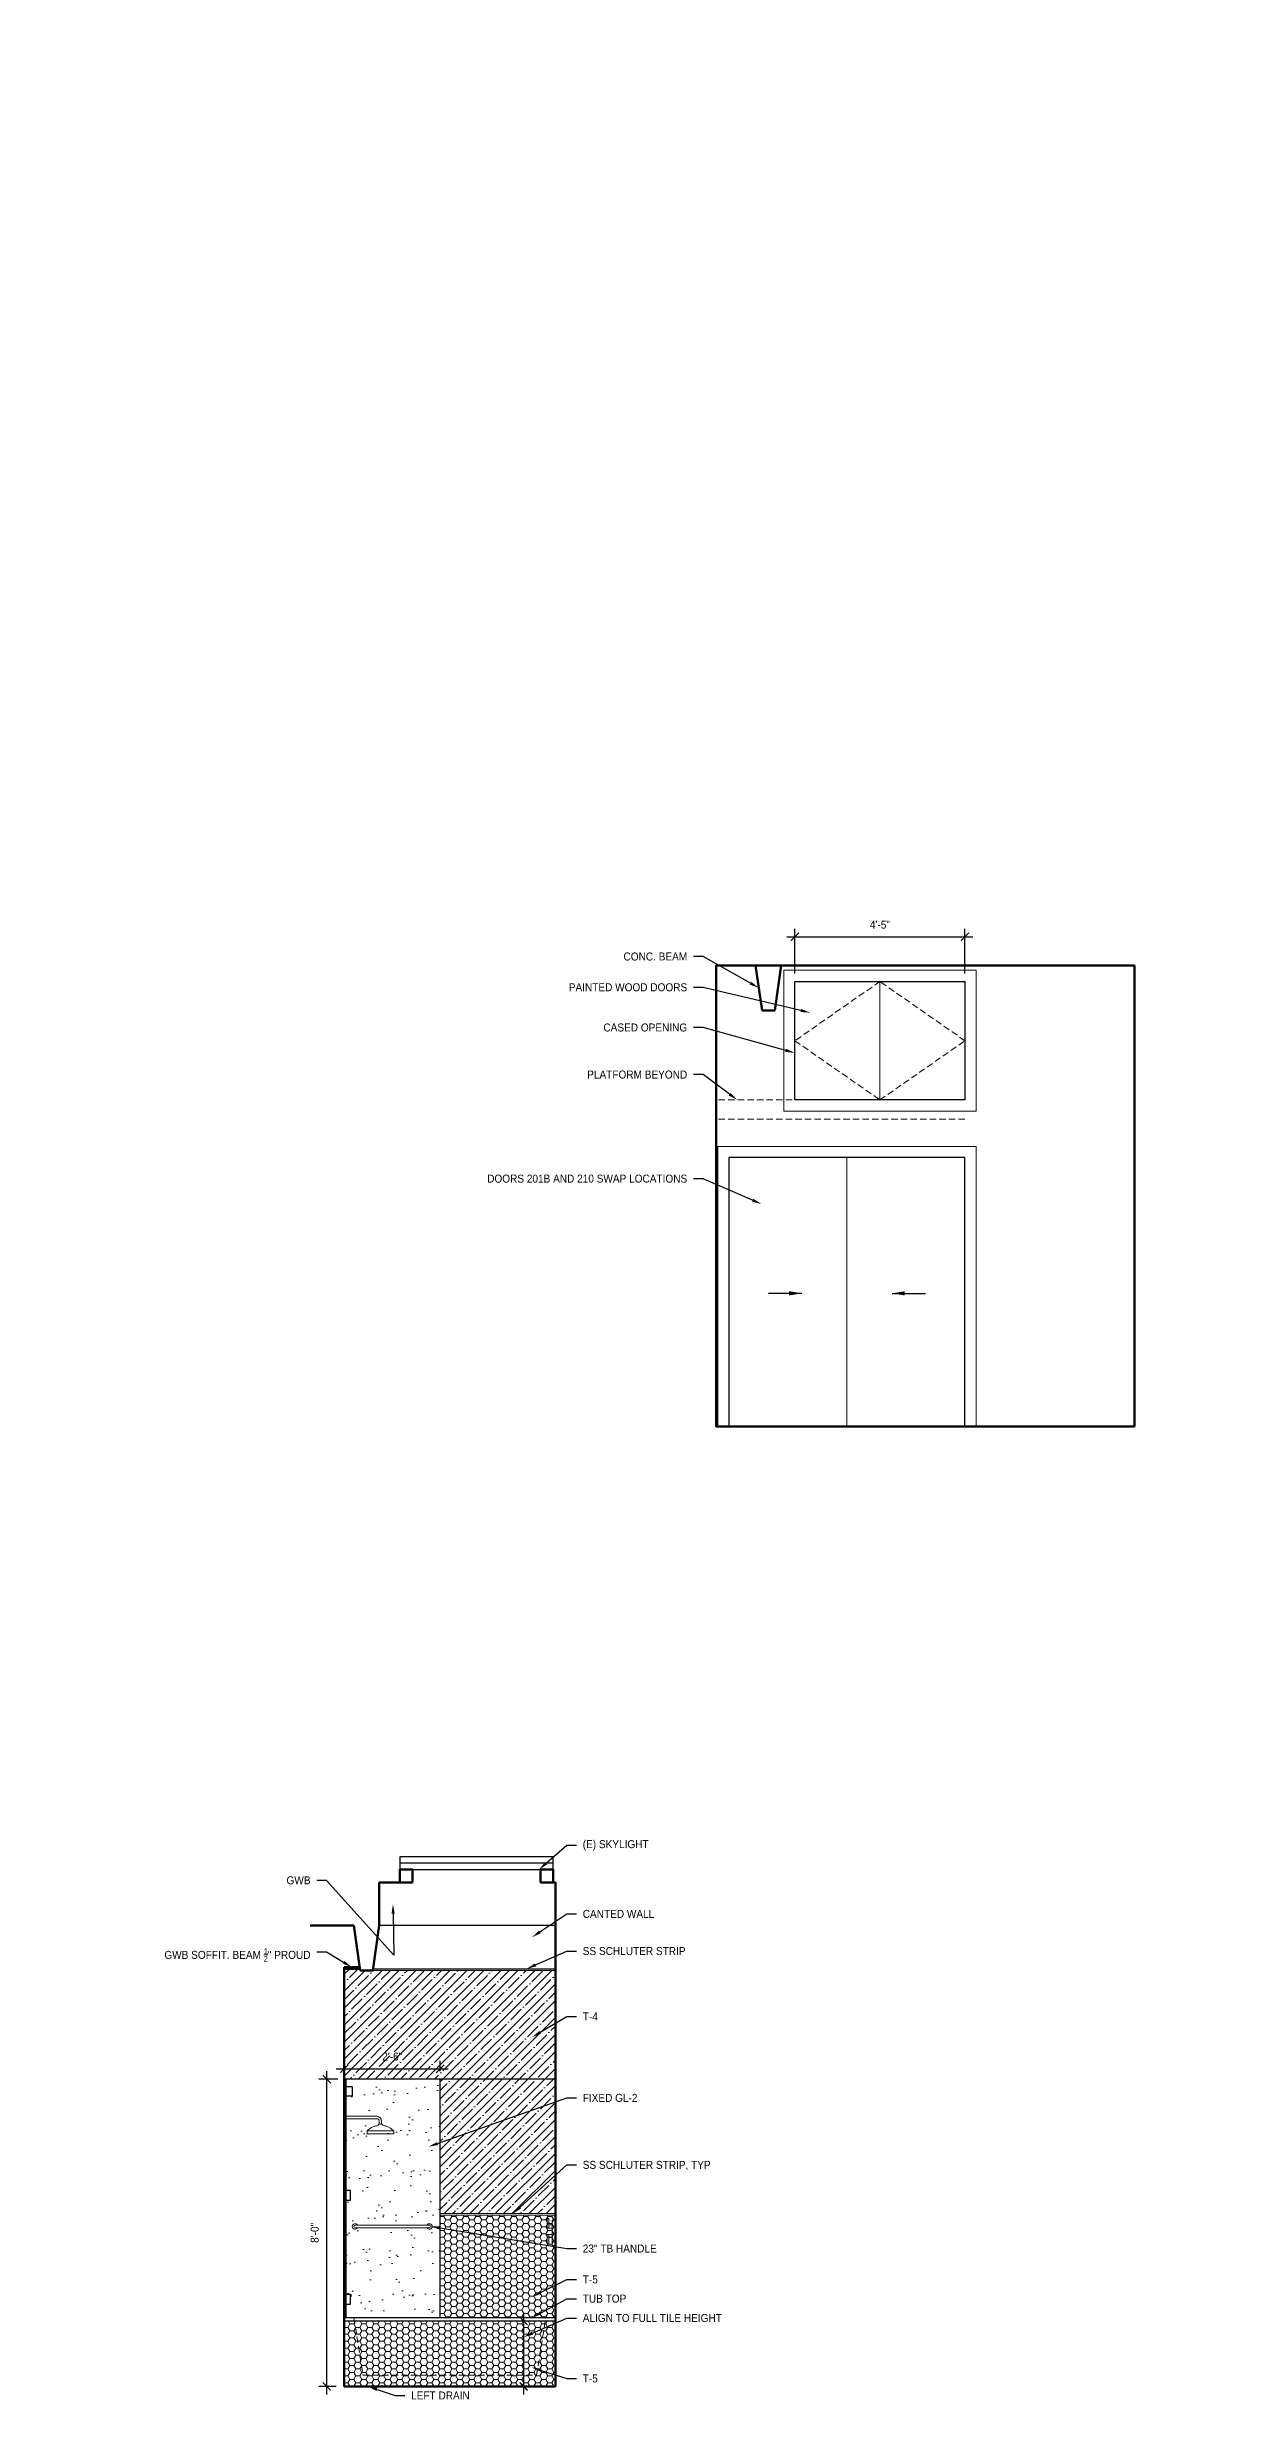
# Model space of a CAD drawing. Header units: inches. Extents: x -3027 to 6920, y -6604 to 320.
# Drawn here: x 1499 to 1870, y -4807 to -4069 of the extents above; entities that cross this region are included whole.
import ezdxf
from ezdxf import colors
from ezdxf.entities.mleader import LeaderData, LeaderLine
from ezdxf.math import Vec2, Vec3

# ---------------------------------------------------------------- set-up
doc = ezdxf.new("R2010")
doc.units = ezdxf.units.IN
doc.header["$LTSCALE"] = 4
doc.header["$MEASUREMENT"] = 0
doc.header["$PDMODE"] = 35
doc.header["$PDSIZE"] = -5
doc.linetypes.add('DASHED', pattern=[0.75, 0.5, -0.25])
doc.layers.get('0').update_dxf_attribs({"linetype": 'CONTINUOUS'})
doc.layers.get('Defpoints').update_dxf_attribs({"linetype": 'CONTINUOUS'})
for name, color, linetype, lineweight in [('A-ELEV-2', 5, 'CONTINUOUS', 25), ('A-ELEV-3', 8, 'CONTINUOUS', 15), ('A-ELEV-4', 9, 'CONTINUOUS', 9), ('A-ELEV-BYND', 9, 'DASHED', 9), ('A-ELEV-CUT', 3, 'CONTINUOUS', 50), ('A-ELEV-HTCH', 40, 'CONTINUOUS', 9), ('A-NOTE-DIM', 8, 'CONTINUOUS', 15), ('A-NOTE-REF', 8, 'CONTINUOUS', 15), ('A-RCP-HTCH', 9, 'CONTINUOUS', 9)]:
    doc.layers.add(name, color=color, linetype=linetype, lineweight=lineweight)
doc.layers.add('A-note-ref-1_4', color=8, linetype='CONTINUOUS')
doc.styles.add('1_4SM', font='swisse.ttf', dxfattribs={"width": 0.9, "height": 4})
doc.styles.add('ANNOT-SM', font='swisse.ttf', dxfattribs={"width": 0.9, "height": 0.078125})
doc.dimstyles.new('DIM-ANNOT', dxfattribs={"dimtxt": 0.078125, "dimasz": 0.078125, "dimexe": 0.078125, "dimexo": 0.078125, "dimgap": 0.078125, "dimtad": 1, "dimzin": 11, "dimdsep": 46, "dimlunit": 4, "dimtxsty": 'ANNOT-SM', "dimblk1": 'ARCHTICK', "dimblk2": 'ARCHTICK', "dimsah": 1, "dimcen": 0, "dimdle": 0.078125, "dimclrd": 8, "dimclre": 8, "dimclrt": 8, "dimadec": 0, "dimazin": 0, "dimtfac": 4, "dimtofl": 0, "dimtmove": 2, "dimatfit": 3, "dimfxl": 1, "dimfrac": 2, "dimtzin": 0, "dimarcsym": 0})
doc.dimstyles.new('DIM1_4$7', dxfattribs={"dimtxt": 4, "dimasz": 4, "dimexe": 2, "dimexo": 2, "dimgap": 2, "dimtad": 0, "dimdec": 4, "dimzin": 11, "dimdsep": 46, "dimlunit": 4, "dimtxsty": '1_4SM', "dimblk": 'ARCHTICK', "dimcen": 4, "dimdle": 2, "dimclrd": 8, "dimclre": 8, "dimclrt": 8, "dimadec": 0, "dimazin": 0, "dimtfac": 4, "dimtdec": 4, "dimtofl": 0, "dimtmove": 1, "dimatfit": 3, "dimfxl": 1, "dimfrac": 2, "dimtzin": 0, "dimarcsym": 0})

# ---------------------------------------------------------------- blocks, each defined once
blk = doc.blocks.new('_ARCHTICK')
at = {"color": 0, "linetype": 'ByBlock', "const_width": 0.15}
blk.add_lwpolyline([(-0.5, -0.5), (0.5, 0.5)], dxfattribs=at)
blk = doc.blocks.new('*D105')
at = {"layer": 'A-NOTE-DIM', "color": 8, "lineweight": -2, "transparency": 16777216}
for p, q in [((1586.56, -4802.5), (1586.56, -4701.5)), ((1590, -4704), (1584.06, -4704)), ((1589.5, -4800), (1584.06, -4800))]:
    blk.add_line(p, q, dxfattribs=at)
at = {"layer": 'Defpoints', "color": 0, "transparency": 16777216}
for p in [(1586.56, -4704), (1592.5, -4704), (1592, -4800)]:
    blk.add_point(p, dxfattribs=at)
at = {"layer": 'A-NOTE-DIM', "color": 8, "lineweight": -2, "transparency": 16777216, "xscale": 2.5, "yscale": 2.5, "zscale": 2.5}
for p, rotation in [((1586.56, -4704), 90), ((1586.56, -4800), 270)]:
    blk.add_blockref('_ARCHTICK', p, dxfattribs=dict(at, rotation=rotation))
at = {"layer": 'A-NOTE-DIM', "color": 8, "transparency": 16777216, "insert": (1582.77, -4752), "char_height": 2.5, "attachment_point": 5, "rotation": 90, "style": 'ANNOT-SM'}
blk.add_mtext('8\'-0" ', dxfattribs=at)
blk = doc.blocks.new('E10-TOWELBAR-24')
at = {"layer": 'A-ELEV-3'}
for p, q in [((0.37, 0.37), (23.63, 0.37)), ((0.37, -0.38), (23.63, -0.38))]:
    blk.add_line(p, q, dxfattribs=at)
for centre, radius, start, end in [((0.38, 0), 0.869, 25.55205, 334.44795), ((0.37, 0), 0.375, 90, 270), ((23.62, 0), 0.869, 205.55205, 154.44795), ((23.63, 0), 0.375, 270, 90)]:
    blk.add_arc(centre, radius, start, end, dxfattribs=at)
blk = doc.blocks.new('A$C5FF114DE')
at = {"layer": 'A-ELEV-3', "ltscale": 0.5}
for p, q in [((-10.19, 0.41), (-0.5, 0.41)), ((-11.69, -2.02), (-11.69, -1.09)), ((-10.94, -1.09), (-10.94, -2.02)), ((-0.5, -0.34), (-10.19, -0.34))]:
    blk.add_line(p, q, dxfattribs=at)
at = {"layer": 'A-ELEV-3'}
blk.add_line((0, 1), (0, -1), dxfattribs=at)
for points in [[(-0.5, 0.41), (-0.5, 1), (0, 1)], [(0, -1), (-0.5, -1), (-0.5, -0.34)]]:
    blk.add_lwpolyline(points, dxfattribs=at)
blk.add_lwpolyline([(-15.5, -5.02, -1), (-15.5, -4.9), (-15.5, -4.15), (-15.44, -4.15, -0.155116), (-12.43, -2.51, 0.321168), (-11.78, -2.09), (-11.72, -2.09), (-11.72, -2.02), (-10.91, -2.02), (-10.91, -2.09), (-10.84, -2.09, 0.321168), (-10.2, -2.51, -0.155116), (-7.19, -4.15), (-7.12, -4.15), (-7.12, -4.9, -1), (-7.12, -5.02)], format="xyb", close=True, dxfattribs=at)
at = {"layer": 'A-ELEV-3', "ltscale": 0.5}
for radius in [1.5, 0.75]:
    blk.add_arc((-10.19, -1.09), radius, 90, 180, dxfattribs=at)
at = {"layer": 'A-ELEV-3'}
blk.add_arc((-15.5, -4.96), 0.0625, 90, 270, dxfattribs=at)
at = {"layer": 'A-ELEV-4'}
for p, q in [((-0.5, 0.41), (-0.5, -0.34)), ((-7.12, -4.15), (-15.5, -4.15))]:
    blk.add_line(p, q, dxfattribs=at)
blk = doc.blocks.new('Controls Shower')
at = {"layer": 'A-ELEV-3'}
for points in [[(0, 52), (1.01, 52), (1.01, 44), (0, 44)], [(2.01, 49.5), (2.52, 49.5), (2.52, 52.5), (2.01, 52.5)], [(2.01, 47.51), (2.52, 47.51), (2.52, 44.51), (2.01, 44.51)]]:
    blk.add_lwpolyline(points, close=True, dxfattribs=at)
for points in [[(1.01, 49.5), (2.01, 49.5), (2.01, 50.5), (1.01, 50.5), (1.01, 49.5)], [(1.01, 47.51), (2.01, 47.51), (2.01, 46.51), (1.01, 46.51), (1.01, 47.51)]]:
    blk.add_lwpolyline(points, dxfattribs=at)
blk = doc.blocks.new('*D133')
at = {"layer": 'A-NOTE-DIM', "color": 8, "lineweight": -2, "transparency": 16777216}
for p, q in [((1589.5, -4700.71), (1624.5, -4700.71)), ((1592, -4701.5), (1592, -4698.21)), ((1622, -4701.5), (1622, -4698.21))]:
    blk.add_line(p, q, dxfattribs=at)
at = {"layer": 'Defpoints', "color": 0, "transparency": 16777216}
for p in [(1622, -4700.71), (1592, -4704), (1622, -4704)]:
    blk.add_point(p, dxfattribs=at)
at = {"layer": 'A-NOTE-DIM', "color": 8, "lineweight": -2, "transparency": 16777216, "xscale": 2.5, "yscale": 2.5, "zscale": 2.5, "rotation": 180}
blk.add_blockref('_ARCHTICK', (1592, -4700.71), dxfattribs=at)
at = {"layer": 'A-NOTE-DIM', "color": 8, "lineweight": -2, "transparency": 16777216, "xscale": 2.5, "yscale": 2.5, "zscale": 2.5}
blk.add_blockref('_ARCHTICK', (1622, -4700.71), dxfattribs=at)
at = {"layer": 'A-NOTE-DIM', "color": 8, "transparency": 16777216, "insert": (1607, -4696.93), "char_height": 2.5, "attachment_point": 5, "style": 'ANNOT-SM'}
blk.add_mtext('2\'-6" ', dxfattribs=at)
blk = doc.blocks.new('*D144')
at = {"layer": 'A-NOTE-DIM', "color": 8, "lineweight": -2, "transparency": 16777216}
for p, q in [((1643.9, -4779.5), (1650.57, -4779.5)), ((1648.07, -4777), (1648.07, -4802.5)), ((1643.9, -4800), (1650.57, -4800))]:
    blk.add_line(p, q, dxfattribs=at)
at = {"layer": 'Defpoints', "color": 0, "transparency": 16777216}
for p in [(1641.4, -4779.5), (1641.4, -4800), (1648.07, -4800)]:
    blk.add_point(p, dxfattribs=at)
at = {"layer": 'A-NOTE-DIM', "color": 8, "lineweight": -2, "transparency": 16777216, "xscale": 2.5, "yscale": 2.5, "zscale": 2.5}
for p, rotation in [((1648.07, -4779.5), 90), ((1648.07, -4800), 270)]:
    blk.add_blockref('_ARCHTICK', p, dxfattribs=dict(at, rotation=rotation))
blk = doc.blocks.new('A$C6AF20732')
at = {"layer": 'A-ELEV-CUT'}
for p, q in [((-2, -14), (-4, 0)), ((2, -14), (4, 0)), ((-2, -14), (2, -14))]:
    blk.add_line(p, q, dxfattribs=at)
blk = doc.blocks.new('*D187')
at = {"layer": 'A-NOTE-DIM', "color": 8, "lineweight": -2, "transparency": 16777216}
for p, q in [((1730.38, -4347.02), (1788.5, -4347.02)), ((1732.88, -4358.5), (1732.88, -4344.52)), ((1786, -4358.5), (1786, -4344.52))]:
    blk.add_line(p, q, dxfattribs=at)
at = {"layer": 'Defpoints', "color": 0, "transparency": 16777216}
for p in [(1786, -4347.02), (1732.88, -4361), (1786, -4361)]:
    blk.add_point(p, dxfattribs=at)
at = {"layer": 'A-NOTE-DIM', "color": 8, "lineweight": -2, "transparency": 16777216, "xscale": 2.5, "yscale": 2.5, "zscale": 2.5, "rotation": 180}
blk.add_blockref('_ARCHTICK', (1732.88, -4347.02), dxfattribs=at)
at = {"layer": 'A-NOTE-DIM', "color": 8, "lineweight": -2, "transparency": 16777216, "xscale": 2.5, "yscale": 2.5, "zscale": 2.5}
blk.add_blockref('_ARCHTICK', (1786, -4347.02), dxfattribs=at)
at = {"layer": 'A-NOTE-DIM', "color": 8, "transparency": 16777216, "insert": (1759.44, -4343.24), "char_height": 2.5, "attachment_point": 5, "style": 'ANNOT-SM'}
blk.add_mtext('4\'-5" ', dxfattribs=at)

msp = doc.modelspace()

# ---------------------------------------------------------------- hatches: boundary and pattern name
at = {"layer": 'A-ELEV-HTCH'}
h = msp.add_hatch(dxfattribs=at)
h.set_pattern_fill('ANSI35', color=256, scale=15)
h.paths.add_polyline_path([(1622.0002, -4746), (1658.0002, -4746), (1658.0002, -4704), (1622.0002, -4704)])
h.paths.add_polyline_path([(1658.0002, -4670), (1600.95183, -4670), (1592.0002, -4669.5), (1592.0002, -4704), (1658.0002, -4704)])
h = msp.add_hatch(dxfattribs=at)
h.set_pattern_fill('AR-SAND', color=256, scale=5)
h.paths.add_polyline_path([(1592.5002, -4778.5), (1622.0002, -4778.5), (1622.0002, -4704), (1592.5002, -4704)])
at = {"layer": 'A-RCP-HTCH'}
h = msp.add_hatch(dxfattribs=at)
h.set_pattern_fill('HONEY', color=256, scale=10)
h.paths.add_polyline_path([(1654.84114, -4779.5), (1595.15926, -4779.5), (1597.86041, -4796.5), (1652.13999, -4796.5)], flags=17)
h.paths.add_polyline_path([(1595.15926, -4779.5), (1592.0002, -4779.5), (1592.0002, -4800), (1658.0002, -4800), (1658.0002, -4779.5), (1654.84114, -4779.5), (1652.13999, -4796.5), (1597.86041, -4796.5)])
h.paths.add_polyline_path([(1622.0002, -4746.5), (1622.0002, -4778.5), (1658.0002, -4778.5), (1658.0002, -4746.5)])
h.paths.add_polyline_path([(1592.5002, -4778.5), (1592.7502, -4778.5), (1592.2502, -4778.5), (1592.0002, -4778.5)])

# ---------------------------------------------------------------- linework, layer by layer
at = {"layer": 'A-ELEV-2'}
for p, q in [((1657.354, -4636.5), (1609.354, -4636.5)), ((1658.0002, -4656), (1602.95183, -4656)), ((1658.0002, -4670), (1600.95183, -4670)), ((1658.0002, -4704), (1592.0002, -4704)), ((1592.0002, -4778.5), (1658.0002, -4778.5)), ((1592.0002, -4779.5), (1658.0002, -4779.5))]:
    msp.add_line(p, q, dxfattribs=at)
for points in [[(1732.88395, -4361), (1785.9998, -4361), (1785.9998, -4398), (1732.88395, -4398)], [(1609.354, -4638.5), (1657.354, -4638.5), (1657.354, -4634.5), (1609.354, -4634.5)], [(1594.49919, -4709.25), (1592.0002, -4709.25), (1592.0002, -4706.25), (1594.49919, -4706.25)], [(1592.5002, -4778.5), (1622.0002, -4778.5), (1622.0002, -4704), (1592.5002, -4704)], [(1593.99919, -4738.75), (1592.0002, -4738.75), (1592.0002, -4741.75), (1593.99919, -4741.75)], [(1593.99919, -4771.25), (1592.0002, -4771.25), (1592.0002, -4774.25), (1593.99919, -4774.25)]]:
    msp.add_lwpolyline(points, close=True, dxfattribs=at)
msp.add_lwpolyline([(1785.9998, -4500), (1785.9998, -4416), (1712.2498, -4416), (1712.2498, -4500)], dxfattribs=at)
at = {"layer": 'A-ELEV-3'}
for p, q in [((1658.0002, -4669.5), (1600.95183, -4669.5)), ((1592.0002, -4746), (1592.5002, -4746)), ((1592.0002, -4746.5), (1592.5002, -4746.5)), ((1622.0002, -4746), (1658.0002, -4746)), ((1622.0002, -4746.5), (1658.0002, -4746.5))]:
    msp.add_line(p, q, dxfattribs=at)
for points in [[(1729.38395, -4357.5), (1789.4998, -4357.5), (1789.4998, -4401.5), (1729.38395, -4401.5)], [(1759.44188, -4361), (1732.88395, -4361), (1732.88395, -4398), (1759.44188, -4398)], [(1785.9998, -4398), (1759.44188, -4398), (1759.44188, -4361), (1785.9998, -4361)], [(1749.1248, -4416), (1712.2498, -4416), (1712.2498, -4500), (1749.1248, -4500)], [(1749.1248, -4416), (1785.9998, -4416), (1785.9998, -4500), (1749.1248, -4500)]]:
    msp.add_lwpolyline(points, close=True, dxfattribs=at)
msp.add_lwpolyline([(1789.4998, -4500), (1789.4998, -4412.5), (1708.7498, -4412.5), (1708.7498, -4500)], dxfattribs=at)
at = {"layer": 'A-ELEV-BYND'}
for p, q in [((1785.9998, -4398), (1708.2498, -4398)), ((1785.9998, -4404), (1708.2498, -4404))]:
    msp.add_line(p, q, dxfattribs=at)
for points in [[(1759.44188, -4398), (1785.9998, -4379.5), (1759.44188, -4361), (1732.88395, -4379.5), (1759.44188, -4398)], [(1595.00037, -4778.5), (1597.86041, -4796.5), (1652.13999, -4796.5), (1655.00003, -4778.5)]]:
    msp.add_lwpolyline(points, dxfattribs=at)
at = {"layer": 'A-ELEV-CUT'}
for p, q in [((1602.95183, -4656), (1602.95183, -4642.5)), ((1594.95183, -4656), (1581.36409, -4656)), ((1596.80897, -4669), (1592.0002, -4669)), ((1596.8804, -4669.5), (1592.0002, -4669.5))]:
    msp.add_line(p, q, dxfattribs=at)
msp.add_lwpolyline([(1838.9998, -4500), (1708.2498, -4500), (1708.2498, -4356), (1838.9998, -4356)], close=True, dxfattribs=at)
for points in [[(1592.0002, -4669), (1592.0002, -4800), (1658.0002, -4800), (1658.0002, -4642.5), (1653.354, -4642.5)], [(1613.354, -4642.5), (1602.95183, -4642.5)], [(1609.354, -4642.5), (1609.354, -4638.5), (1613.354, -4638.5), (1613.354, -4642.5)], [(1653.354, -4642.5), (1653.354, -4638.5), (1657.354, -4638.5), (1657.354, -4642.5)]]:
    msp.add_lwpolyline(points, dxfattribs=at)

# ---------------------------------------------------------------- block references
at = {"ltscale": 0.5, "xscale": -1}
msp.add_blockref('E10-TOWELBAR-24', (1619.0002, -4750.005), dxfattribs=at)
at = {"layer": 'A-ELEV-2', "xscale": -1}
msp.add_blockref('Controls Shower', (1658.0002, -4800), dxfattribs=at)
at = {"layer": 'A-ELEV-3', "xscale": -1}
msp.add_blockref('A$C5FF114DE', (1592.0002, -4716), dxfattribs=at)
at = {"layer": 'A-ELEV-CUT', "xscale": -1}
for p in [(1724.59824, -4356), (1598.95183, -4656)]:
    msp.add_blockref('A$C6AF20732', p, dxfattribs=at)

# ---------------------------------------------------------------- dimensions: what is measured, and where the dimension line sits
at = {"layer": 'A-NOTE-DIM'}
for base, p1, p2, picture, middle in [((1785.9998, -4347.02114), (1732.88395, -4361), (1785.9998, -4361), '*D187', (1759.44188, -4343.23817)), ((1622.0002, -4700.71339), (1592.0002, -4704), (1622.0002, -4704), '*D133', (1607.0002, -4696.92874))]:
    dim = msp.add_linear_dim(base=base, p1=p1, p2=p2, dimstyle='DIM-ANNOT', override={"dimpost": ' '}, dxfattribs=at)
    dim.commit()
    dim.dimension.update_dxf_attribs({"geometry": picture, "text_midpoint": middle})
dim = msp.add_linear_dim(base=(1586.55582, -4704), p1=(1592.0002, -4800), p2=(1592.5002, -4704), angle=90, dimstyle='DIM-ANNOT', override={"dimpost": ' '}, dxfattribs=at)
dim.commit()
dim.dimension.update_dxf_attribs({"geometry": '*D105', "text_midpoint": (1582.77285, -4752)})
dim = msp.add_linear_dim(base=(1648.07071, -4800), p1=(1641.398, -4779.5), p2=(1641.398, -4800), angle=90, text='   ', dimstyle='DIM-ANNOT', override={"dimpost": ' '}, dxfattribs=at)
dim.commit()
dim.dimension.update_dxf_attribs({"geometry": '*D144', "text_midpoint": (1644.32071, -4789.75)})

# ---------------------------------------------------------------- leaders
at = {"layer": 'A-NOTE-REF'}
ml = msp.add_multileader_mtext('Standard', dxfattribs=at)
ml.set_content('GWB PAINT', color=256, style='ANNOT-SM')
ml.set_leader_properties()
ml.build(insert=Vec2(0, 0))
ml.multileader.update_dxf_attribs({"dogleg_length": 0.09375, "arrow_head_size": 3, "scale": 32})
ctx = ml.context
ctx.base_point, ctx.scale, ctx.char_height, ctx.arrow_head_size, ctx.plane_origin = Vec3(1988.32961, -4070.35), 32, 2.5, 3, Vec3(2019.575, -3769.9)
ctx.text_align_type = 2
notes = []
notes.append((ctx, [(0, (1, 1, 0), (2005.25, -4070.35), (-1, 0), 3, [(0, [(2020.025, -4074.925)], 0, [])])]))
ctx.mtext.insert, ctx.mtext.width, ctx.mtext.alignment, ctx.mtext.flow_direction = Vec3(2000.25, -4069.1), 14.5289201, 3, 5
ml = msp.add_multileader_mtext('Standard', dxfattribs=at)
ml.set_content('ALIGN TILE TO CEILING ', color=256, style='ANNOT-SM')
ml.set_leader_properties()
ml.build(insert=Vec2(0, 0))
ml.multileader.update_dxf_attribs({"dogleg_length": 0.09375, "arrow_head_size": 3, "scale": 32})
ctx = ml.context
ctx.base_point, ctx.scale, ctx.char_height, ctx.arrow_head_size, ctx.plane_origin = Vec3(1984.70588, -4089.775), 32, 2.5, 3, Vec3(2019.575, -3789.325)
ctx.text_align_type = 2
notes.append((ctx, [(0, (1, 1, 0), (2005.25, -4089.775), (-1, 0), 3, [(0, [(2020.025, -4104)], 0, [])])]))
ctx.mtext.insert, ctx.mtext.width, ctx.mtext.alignment, ctx.mtext.flow_direction = Vec3(2000.25, -4088.49204), 14.5289201, 3, 5
ml = msp.add_multileader_mtext('Standard', dxfattribs=at)
ml.set_content('CONC. BEAM', color=256, style='ANNOT-SM')
ml.set_leader_properties()
ml.build(insert=Vec2(0, 0))
ml.multileader.update_dxf_attribs({"dogleg_length": 0.09375, "arrow_head_size": 3, "scale": 32})
ctx = ml.context
ctx.base_point, ctx.scale, ctx.char_height, ctx.arrow_head_size, ctx.plane_origin = Vec3(1674.62255, -4353.21015), 32, 2.5, 3, Vec3(1715.77798, -4360.83515)
ctx.text_align_type = 2
notes.append((ctx, [(0, (1, 1, 0), (1704.20318, -4353.21015), (-1, 0), 3, [(0, [(1721.59824, -4363)], 0, [])])]))
ctx.mtext.insert, ctx.mtext.width, ctx.mtext.alignment, ctx.mtext.flow_direction = Vec3(1699.20318, -4351.92719), 26.7534729, 3, 5
ml = msp.add_multileader_mtext('Standard', dxfattribs=at)
ml.set_content('PAINTED WOOD DOORS', color=256, style='ANNOT-SM')
ml.set_leader_properties()
ml.build(insert=Vec2(0, 0))
ml.multileader.update_dxf_attribs({"dogleg_length": 0.09375, "arrow_head_size": 3, "scale": 32})
ctx = ml.context
ctx.base_point, ctx.scale, ctx.char_height, ctx.arrow_head_size, ctx.plane_origin = Vec3(1671.76099, -4362.82665), 32, 2.5, 3, Vec3(1715.77798, -4370.45165)
ctx.text_align_type = 2
notes.append((ctx, [(0, (1, 1, 0), (1704.20318, -4362.82665), (-1, 0), 3, [(0, [(1737.67435, -4370.73202)], 0, [])])]))
ctx.mtext.insert, ctx.mtext.width, ctx.mtext.alignment, ctx.mtext.flow_direction = Vec3(1699.20318, -4361.54369), 26.7534729, 3, 5
ml = msp.add_multileader_mtext('Standard', dxfattribs=at)
ml.set_content('F17', color=256, style='ANNOT-SM')
ml.set_leader_properties()
ml.build(insert=Vec2(0, 0))
ml.multileader.update_dxf_attribs({"dogleg_length": 0.09375, "arrow_head_size": 3, "scale": 32})
ctx = ml.context
ctx.base_point, ctx.scale, ctx.char_height, ctx.arrow_head_size, ctx.plane_origin = Vec3(2819.58338, -4371.66577), 32, 2.5, 3, Vec3(2840.95914, -4372.62781)
ctx.text_align_type = 2
notes.append((ctx, [(0, (1, 1, 0), (2832.25934, -4371.66577), (-1, 0), 3, [(0, [(2874, -4365.5)], 0, [])])]))
ctx.mtext.insert, ctx.mtext.width, ctx.mtext.alignment, ctx.mtext.flow_direction = Vec3(2827.25934, -4370.41577), 36.6376788, 3, 5
ml = msp.add_multileader_mtext('Standard', dxfattribs=at)
ml.set_content('CASED OPENING', color=256, style='ANNOT-SM')
ml.set_leader_properties()
ml.build(insert=Vec2(0, 0))
ml.multileader.update_dxf_attribs({"dogleg_length": 0.09375, "arrow_head_size": 3, "scale": 32})
ctx = ml.context
ctx.base_point, ctx.scale, ctx.char_height, ctx.arrow_head_size, ctx.plane_origin = Vec3(1681.52316, -4375.3913), 32, 2.5, 3, Vec3(1715.77798, -4383.0163)
ctx.text_align_type = 2
notes.append((ctx, [(0, (1, 1, 0), (1704.20318, -4375.3913), (-1, 0), 3, [(0, [(1732.88395, -4383.29667)], 0, [])])]))
ctx.mtext.insert, ctx.mtext.width, ctx.mtext.alignment, ctx.mtext.flow_direction = Vec3(1699.20318, -4374.10834), 20.1986759, 3, 5
ml = msp.add_multileader_mtext('Standard', dxfattribs=at)
ml.set_content('PLATFORM BEYOND', color=256, style='ANNOT-SM')
ml.set_leader_properties()
ml.build(insert=Vec2(0, 0))
ml.multileader.update_dxf_attribs({"dogleg_length": 0.09375, "arrow_head_size": 3, "scale": 32})
ctx = ml.context
ctx.base_point, ctx.scale, ctx.char_height, ctx.arrow_head_size, ctx.plane_origin = Vec3(1678.6829, -4390.09463), 32, 2.5, 3, Vec3(1715.77798, -4397.71963)
ctx.text_align_type = 2
notes.append((ctx, [(0, (1, 1, 0), (1704.20318, -4390.09463), (-1, 0), 3, [(0, [(1714.85735, -4398)], 0, [])])]))
ctx.mtext.insert, ctx.mtext.width, ctx.mtext.alignment, ctx.mtext.flow_direction = Vec3(1699.20318, -4388.81167), 20.1986759, 3, 5
ml = msp.add_multileader_mtext('Standard', dxfattribs=at)
ml.set_content('DOORS 201B AND 210 SWAP LOCATIONS', color=256, style='ANNOT-SM')
ml.set_leader_properties()
ml.build(insert=Vec2(0, 0))
ml.multileader.update_dxf_attribs({"dogleg_length": 0.09375, "arrow_head_size": 3, "scale": 32})
ctx = ml.context
ctx.base_point, ctx.scale, ctx.char_height, ctx.arrow_head_size, ctx.plane_origin = Vec3(1677.28482, -4422.61453), 32, 2.5, 3, Vec3(1715.77798, -4430.23953)
ctx.text_align_type = 2
notes.append((ctx, [(0, (1, 1, 0), (1704.20318, -4422.61453), (-1, 0), 3, [(0, [(1722.40012, -4430.5199)], 0, [])])]))
ctx.mtext.insert, ctx.mtext.width, ctx.mtext.alignment, ctx.mtext.flow_direction = Vec3(1699.20318, -4421.33156), 20.1986759, 3, 5
ml = msp.add_multileader_mtext('Standard', dxfattribs=at)
ml.set_content('1 HR RATED DOOR. NICE FINISH?', color=256, style='ANNOT-SM')
ml.set_leader_properties()
ml.build(insert=Vec2(0, 0))
ml.multileader.update_dxf_attribs({"dogleg_length": 0.09375, "arrow_head_size": 3, "scale": 32})
ctx = ml.context
ctx.base_point, ctx.scale, ctx.char_height, ctx.arrow_head_size, ctx.plane_origin = Vec3(2816.27641, -4507.21627), 32, 2.5, 3, Vec3(2864.86211, -4514.84127)
ctx.text_align_type = 2
notes.append((ctx, [(0, (1, 1, 0), (2856.16231, -4507.21627), (-1, 0), 3, [(0, [(2863.43822, -4490.92812)], 0, [])])]))
ctx.mtext.insert, ctx.mtext.width, ctx.mtext.alignment, ctx.mtext.flow_direction = Vec3(2851.16231, -4505.93331), 36.6376788, 3, 5
ml = msp.add_multileader_mtext('Standard', dxfattribs=at)
ml.set_content('GWB SOFFIT BEYOND', color=256, style='ANNOT-SM')
ml.set_leader_properties()
ml.build(insert=Vec2(0, 0))
ml.multileader.update_dxf_attribs({"dogleg_length": 0.09375, "arrow_head_size": 3, "scale": 32})
ctx = ml.context
ctx.base_point, ctx.scale, ctx.char_height, ctx.arrow_head_size, ctx.plane_origin = Vec3(833.34105, -4635.25665), 32, 2.5, 3, Vec3(821.64125, -4644.87654)
notes.append((ctx, [(0, (1, 1, 0), (830.34105, -4635.25665), (1, 0), 3, [(0, [(824.05934, -4669.5)], 0, [])])]))
ctx.mtext.insert, ctx.mtext.width, ctx.mtext.flow_direction = Vec3(835.34105, -4633.97369), 28.7912472, 5
ml = msp.add_multileader_mtext('Standard', dxfattribs=at)
ml.set_content('(E) SKYLIGHT', color=256, style='ANNOT-SM')
ml.set_leader_properties()
ml.build(insert=Vec2(0, 0))
ml.multileader.update_dxf_attribs({"dogleg_length": 0.09375, "arrow_head_size": 3, "scale": 32})
ctx = ml.context
ctx.base_point, ctx.scale, ctx.char_height, ctx.arrow_head_size, ctx.plane_origin = Vec3(1664.55, -4630.875), 32, 2.5, 3, Vec3(1652.8502, -4638.5)
notes.append((ctx, [(0, (1, 1, 0), (1661.55, -4630.875), (1, 0), 3, [(0, [(1652.8502, -4638.5)], 0, [])])]))
ctx.mtext.insert, ctx.mtext.flow_direction = Vec3(1666.55, -4629.29623), 5
ml = msp.add_multileader_mtext('Standard', dxfattribs=at)
ml.set_content('\\A1;GWB ', color=256, style='ANNOT-SM')
ml.set_leader_properties()
ml.build(insert=Vec2(0, 0))
ml.multileader.update_dxf_attribs({"dogleg_length": 0.09375, "arrow_head_size": 3, "scale": 32})
ctx = ml.context
ctx.base_point, ctx.scale, ctx.char_height, ctx.arrow_head_size, ctx.plane_origin = Vec3(1571.09358, -4641.87368), 32, 2.5, 3, Vec3(1595.16204, -4649.49868)
ctx.text_align_type = 2
notes.append((ctx, [(0, (1, 1, 0), (1586.46224, -4641.87368), (-1, 0), 3, [(1, [(1607.2202, -4649.25), (1607.48853, -4665.18697)], 0, [])])]))
ctx.mtext.insert, ctx.mtext.width, ctx.mtext.alignment, ctx.mtext.flow_direction = Vec3(1581.46224, -4640.59072), 20.1986759, 3, 5
ml = msp.add_multileader_mtext('Standard', dxfattribs=at)
ml.set_content('GWB', color=256, style='ANNOT-SM')
ml.set_leader_properties()
ml.build(insert=Vec2(0, 0))
ml.multileader.update_dxf_attribs({"dogleg_length": 0.09375, "arrow_head_size": 3, "scale": 32})
ctx = ml.context
ctx.base_point, ctx.scale, ctx.char_height, ctx.arrow_head_size, ctx.plane_origin = Vec3(970.775, -4659.75057), 32, 2.5, 3, Vec3(959.0752, -4669.53947)
notes.append((ctx, [(0, (1, 1, 0), (967.775, -4659.75057), (1, 0), 3, [(1, [(960.03139, -4660.96955), (958.5002, -4653.47758)], 0, [])])]))
ctx.mtext.insert, ctx.mtext.width, ctx.mtext.flow_direction = Vec3(972.775, -4658.46761), 20.1986759, 5
ml = msp.add_multileader_mtext('Standard', dxfattribs=at)
ml.set_content('CANTED WALL', color=256, style='ANNOT-SM')
ml.set_leader_properties()
ml.build(insert=Vec2(0, 0))
ml.multileader.update_dxf_attribs({"dogleg_length": 0.09375, "arrow_head_size": 3, "scale": 32})
ctx = ml.context
ctx.base_point, ctx.scale, ctx.char_height, ctx.arrow_head_size, ctx.plane_origin = Vec3(1664.55, -4652.33515), 32, 2.5, 3, Vec3(1652.8502, -4659.96015)
notes.append((ctx, [(0, (1, 1, 0), (1661.55, -4652.33515), (1, 0), 3, [(0, [(1650.68652, -4659.62917)], 0, [])])]))
ctx.mtext.insert, ctx.mtext.width, ctx.mtext.flow_direction = Vec3(1666.55, -4651.08515), 20.1986759, 5
ml = msp.add_multileader_mtext('Standard', dxfattribs=at)
ml.set_content('\\A1;GWB SOFFIT. BEAM {\\H0.7x;\\S1/2;}" PROUD', color=256, style='ANNOT-SM')
ml.set_leader_properties()
ml.build(insert=Vec2(0, 0))
ml.multileader.update_dxf_attribs({"dogleg_length": 0.09375, "arrow_head_size": 3, "scale": 32})
ctx = ml.context
ctx.base_point, ctx.scale, ctx.char_height, ctx.arrow_head_size, ctx.plane_origin = Vec3(1566.30803, -4664.325), 32, 2.5, 3, Vec3(1595.16204, -4671.95)
ctx.text_align_type = 2
notes.append((ctx, [(0, (1, 1, 0), (1586.46224, -4664.325), (-1, 0), 3, [(0, [(1594.40458, -4669)], 0, [])])]))
ctx.mtext.insert, ctx.mtext.width, ctx.mtext.alignment, ctx.mtext.flow_direction = Vec3(1581.46224, -4663.04204), 20.1986759, 3, 5
ml = msp.add_multileader_mtext('Standard', dxfattribs=at)
ml.set_content('CANTED WALL START AT BASE OF CONC. BEAM', color=256, style='ANNOT-SM')
ml.set_leader_properties()
ml.build(insert=Vec2(0, 0))
ml.multileader.update_dxf_attribs({"dogleg_length": 0.09375, "arrow_head_size": 3, "scale": 32})
ctx = ml.context
ctx.base_point, ctx.scale, ctx.char_height, ctx.arrow_head_size, ctx.plane_origin = Vec3(970.775, -4666.99857), 32, 2.5, 3, Vec3(959.0752, -4674.62357)
notes.append((ctx, [(0, (1, 1, 0), (967.775, -4666.99857), (1, 0), 3, [(0, [(947.7502, -4663)], 0, [])])]))
ctx.mtext.insert, ctx.mtext.width, ctx.mtext.flow_direction = Vec3(972.775, -4665.74857), 20.1986759, 5
ml = msp.add_multileader_mtext('Standard', dxfattribs=at)
ml.set_content('SS SCHLUTER STRIP', color=256, style='ANNOT-SM')
ml.set_leader_properties()
ml.build(insert=Vec2(0, 0))
ml.multileader.update_dxf_attribs({"dogleg_length": 0.09375, "arrow_head_size": 3, "scale": 32})
ctx = ml.context
ctx.base_point, ctx.scale, ctx.char_height, ctx.arrow_head_size, ctx.plane_origin = Vec3(1664.55, -4663.9761), 32, 2.5, 3, Vec3(1655.1248, -4382.0172)
notes.append((ctx, [(0, (1, 1, 0), (1661.55, -4663.9761), (1, 0), 3, [(0, [(1649.02935, -4669.5)], 0, [])])]))
ctx.mtext.insert, ctx.mtext.width, ctx.mtext.flow_direction = Vec3(1666.55, -4662.69314), 14.2029351, 5
ml = msp.add_multileader_mtext('Standard', dxfattribs=at)
ml.set_content('T-4', color=256, style='ANNOT-SM')
ml.set_leader_properties()
ml.build(insert=Vec2(0, 0))
ml.multileader.update_dxf_attribs({"dogleg_length": 0.09375, "arrow_head_size": 3, "scale": 32})
ctx = ml.context
ctx.base_point, ctx.scale, ctx.char_height, ctx.arrow_head_size, ctx.plane_origin = Vec3(1664.55, -4684.38324), 32, 2.5, 3, Vec3(1652.8502, -4692.00824)
notes.append((ctx, [(0, (1, 1, 0), (1661.55, -4684.38324), (1, 0), 3, [(0, [(1650.68652, -4690.86592)], 0, [])])]))
ctx.mtext.insert, ctx.mtext.width, ctx.mtext.flow_direction = Vec3(1666.55, -4683.13324), 20.1986759, 5
ml = msp.add_multileader_mtext('Standard', dxfattribs=at)
ml.set_content('T-4', color=256, style='ANNOT-SM')
ml.set_leader_properties()
ml.build(insert=Vec2(0, 0))
ml.multileader.update_dxf_attribs({"dogleg_length": 0.09375, "arrow_head_size": 3, "scale": 32})
ctx = ml.context
ctx.base_point, ctx.scale, ctx.char_height, ctx.arrow_head_size, ctx.plane_origin = Vec3(970.67483, -4712.4009), 32, 2.5, 3, Vec3(952.73179, -4701.03158)
notes.append((ctx, [(0, (1, 1, 0), (967.67483, -4712.4009), (1, 0), 3, [(1, [(937.0002, -4699.6448), (930.67088, -4708.23365)], 0, [])])]))
ctx.mtext.insert, ctx.mtext.width, ctx.mtext.flow_direction = Vec3(972.67483, -4711.1509), 20.1986759, 5
ml = msp.add_multileader_mtext('Standard', dxfattribs=at)
ml.set_content('FIXED GL-2', color=256, style='ANNOT-SM')
ml.set_leader_properties()
ml.build(insert=Vec2(0, 0))
ml.multileader.update_dxf_attribs({"dogleg_length": 0.09375, "arrow_head_size": 3, "scale": 32})
ctx = ml.context
ctx.base_point, ctx.scale, ctx.char_height, ctx.arrow_head_size, ctx.plane_origin = Vec3(1664.55, -4709.84919), 32, 2.5, 3, Vec3(1655.1248, -4425.71749)
notes.append((ctx, [(0, (1, 1, 0), (1661.55, -4709.84919), (1, 0), 3, [(0, [(1618.32986, -4725.0932)], 0, [])])]))
ctx.mtext.insert, ctx.mtext.width, ctx.mtext.flow_direction = Vec3(1666.55, -4708.56623), 14.2029351, 5
ml = msp.add_multileader_mtext('Standard', dxfattribs=at)
ml.set_content('SHOWER HEAD', color=256, style='ANNOT-SM')
ml.set_leader_properties()
ml.build(insert=Vec2(0, 0))
ml.multileader.update_dxf_attribs({"dogleg_length": 0.09375, "arrow_head_size": 3, "scale": 32})
ctx = ml.context
ctx.base_point, ctx.scale, ctx.char_height, ctx.arrow_head_size, ctx.plane_origin = Vec3(970.67483, -4721.93606), 32, 2.5, 3, Vec3(952.73179, -4709.85228)
notes.append((ctx, [(0, (1, 1, 0), (967.67483, -4721.93606), (1, 0), 3, [(0, [(920.0002, -4716)], 0, [])])]))
ctx.mtext.insert, ctx.mtext.width, ctx.mtext.flow_direction = Vec3(972.67483, -4720.68606), 20.1986759, 5
ml = msp.add_multileader_mtext('Standard', dxfattribs=at)
ml.set_content('SS SCHLUTER STRIP, TYP', color=256, style='ANNOT-SM')
ml.set_leader_properties()
ml.build(insert=Vec2(0, 0))
ml.multileader.update_dxf_attribs({"dogleg_length": 0.09375, "arrow_head_size": 3, "scale": 32})
ctx = ml.context
ctx.base_point, ctx.scale, ctx.char_height, ctx.arrow_head_size, ctx.plane_origin = Vec3(1664.55, -4730.75599), 32, 2.5, 3, Vec3(1655.1248, -4446.62429)
notes.append((ctx, [(0, (1, 1, 0), (1661.55, -4730.75599), (1, 0), 3, [(0, [(1644.73161, -4746)], 0, [])])]))
ctx.mtext.insert, ctx.mtext.width, ctx.mtext.flow_direction = Vec3(1666.55, -4729.50599), 14.2029351, 5
ml = msp.add_multileader_mtext('Standard', dxfattribs=at)
ml.set_content('23" TB HANDLE', color=256, style='ANNOT-SM')
ml.set_leader_properties()
ml.build(insert=Vec2(0, 0))
ml.multileader.update_dxf_attribs({"dogleg_length": 0.09375, "arrow_head_size": 3, "scale": 32})
ctx = ml.context
ctx.base_point, ctx.scale, ctx.char_height, ctx.arrow_head_size, ctx.plane_origin = Vec3(1664.55, -4756.89525), 32, 2.5, 3, Vec3(1655.1248, -4466.05007)
notes.append((ctx, [(0, (1, 1, 0), (1661.55, -4756.89525), (1, 0), 3, [(0, [(1619.0002, -4750.005)], 0, [])])]))
ctx.mtext.insert, ctx.mtext.width, ctx.mtext.flow_direction = Vec3(1666.55, -4755.64525), 14.2029351, 5
ml = msp.add_multileader_mtext('Standard', dxfattribs=at)
ml.set_content('FLUSH VALVE', color=256, style='ANNOT-SM')
ml.set_leader_properties()
ml.build(insert=Vec2(0, 0))
ml.multileader.update_dxf_attribs({"dogleg_length": 0.09375, "arrow_head_size": 3, "scale": 32})
ctx = ml.context
ctx.base_point, ctx.scale, ctx.char_height, ctx.arrow_head_size, ctx.plane_origin = Vec3(898.21805, -4805.27963), 32, 2.5, 3, Vec3(881.0969, -4840.43386)
notes.append((ctx, [(1, (1, 1, 0), (895.21805, -4805.27963), (1, 0), 3, [(0, [(886.15324, -4761)], 0, [])])]))
ctx.mtext.insert, ctx.mtext.width, ctx.mtext.flow_direction = Vec3(900.21805, -4803.99666), 25.843974, 5
ml = msp.add_multileader_mtext('Standard', dxfattribs=at)
ml.set_content('TUB FILLER', color=256, style='ANNOT-SM')
ml.set_leader_properties()
ml.build(insert=Vec2(0, 0))
ml.multileader.update_dxf_attribs({"dogleg_length": 0.09375, "arrow_head_size": 3, "scale": 32})
ctx = ml.context
ctx.base_point, ctx.scale, ctx.char_height, ctx.arrow_head_size, ctx.plane_origin = Vec3(957.16131, -4760.5375), 32, 2.5, 3, Vec3(952.73179, -4769.63713)
notes.append((ctx, [(0, (1, 1, 0), (954.16131, -4760.5375), (1, 0), 3, [(0, [(920.2502, -4774.5)], 0, [])])]))
ctx.mtext.insert, ctx.mtext.width, ctx.mtext.flow_direction = Vec3(959.16131, -4759.25454), 20.1986759, 5
ml = msp.add_multileader_mtext('Standard', dxfattribs=at)
ml.set_content('T-5', color=256, style='ANNOT-SM')
ml.set_leader_properties()
ml.build(insert=Vec2(0, 0))
ml.multileader.update_dxf_attribs({"dogleg_length": 0.09375, "arrow_head_size": 3, "scale": 32})
ctx = ml.context
ctx.base_point, ctx.scale, ctx.char_height, ctx.arrow_head_size, ctx.plane_origin = Vec3(1664.55, -4766.57376), 32, 2.5, 3, Vec3(1652.8502, -4773.1265)
notes.append((ctx, [(0, (1, 1, 0), (1661.55, -4766.57376), (1, 0), 3, [(0, [(1650.68652, -4771.98418)], 0, [])])]))
ctx.mtext.insert, ctx.mtext.width, ctx.mtext.flow_direction = Vec3(1666.55, -4765.2908), 20.1986759, 5
ml = msp.add_multileader_mtext('Standard', dxfattribs=at)
ml.set_content('TUB TOP', color=256, style='ANNOT-SM')
ml.set_leader_properties()
ml.build(insert=Vec2(0, 0))
ml.multileader.update_dxf_attribs({"dogleg_length": 0.09375, "arrow_head_size": 3, "scale": 32})
ctx = ml.context
ctx.base_point, ctx.scale, ctx.char_height, ctx.arrow_head_size, ctx.plane_origin = Vec3(1664.55, -4772.58129), 32, 2.5, 3, Vec3(1652.8502, -4779.13403)
notes.append((ctx, [(0, (1, 1, 0), (1661.55, -4772.58129), (1, 0), 3, [(0, [(1650.68652, -4778.5)], 0, [])])]))
ctx.mtext.insert, ctx.mtext.width, ctx.mtext.flow_direction = Vec3(1666.55, -4771.29832), 20.1986759, 5
ml = msp.add_multileader_mtext('Standard', dxfattribs=at)
ml.set_content('ALIGN TO FULL TILE HEIGHT', color=256, style='ANNOT-SM')
ml.set_leader_properties()
ml.build(insert=Vec2(0, 0))
ml.multileader.update_dxf_attribs({"dogleg_length": 0.09375, "arrow_head_size": 3, "scale": 32})
ctx = ml.context
ctx.base_point, ctx.scale, ctx.char_height, ctx.arrow_head_size, ctx.plane_origin = Vec3(1664.55, -4778.64442), 32, 2.5, 3, Vec3(1652.8502, -4785.19716)
notes.append((ctx, [(0, (1, 1, 0), (1661.55, -4778.64442), (1, 0), 3, [(0, [(1648.07071, -4784.56313)], 0, [])])]))
ctx.mtext.insert, ctx.mtext.width, ctx.mtext.flow_direction = Vec3(1666.55, -4777.36146), 20.1986759, 5
ml = msp.add_multileader_mtext('Standard', dxfattribs=at)
ml.set_content('T-5', color=256, style='ANNOT-SM')
ml.set_leader_properties()
ml.build(insert=Vec2(0, 0))
ml.multileader.update_dxf_attribs({"dogleg_length": 0.09375, "arrow_head_size": 3, "scale": 32})
ctx = ml.context
ctx.base_point, ctx.scale, ctx.char_height, ctx.arrow_head_size, ctx.plane_origin = Vec3(1664.55, -4797.51971), 32, 2.5, 3, Vec3(1652.8502, -4795.19247)
notes.append((ctx, [(0, (1, 1, 0), (1661.55, -4797.51971), (1, 0), 3, [(0, [(1650.68652, -4794.05015)], 0, [])])]))
ctx.mtext.insert, ctx.mtext.width, ctx.mtext.flow_direction = Vec3(1666.55, -4796.23675), 20.1986759, 5
ml = msp.add_multileader_mtext('Standard', dxfattribs=at)
ml.set_content('LEFT DRAIN', color=256, style='ANNOT-SM')
ml.set_leader_properties()
ml.build(insert=Vec2(0, 0))
ml.multileader.update_dxf_attribs({"dogleg_length": 0.09375, "arrow_head_size": 3, "scale": 32})
ctx = ml.context
ctx.base_point, ctx.scale, ctx.char_height, ctx.arrow_head_size, ctx.plane_origin = Vec3(1610.89932, -4802.82094), 32, 2.5, 3, Vec3(1593.26119, -4810.44594)
notes.append((ctx, [(0, (1, 1, 0), (1607.89932, -4802.82094), (1, 0), 3, [(0, [(1599.40089, -4800)], 0, [])])]))
ctx.mtext.insert, ctx.mtext.width, ctx.mtext.flow_direction = Vec3(1612.89932, -4801.57009), 20.1986759, 5
at = {"layer": 'A-note-ref-1_4'}
for points in [[(1735.03052, -4458.4315), (1724.57736, -4458.4315)], [(1763.21908, -4458.4315), (1773.67224, -4458.4315)]]:
    msp.add_leader(points, dimstyle='DIM1_4$7', override={"dimgap": 2, "dimtad": 0}, dxfattribs=at)
for ctx, leaders in notes:
    for number, flags, end, landing, length, lines in leaders:
        leader = LeaderData()
        leader.index, (leader.has_last_leader_line, leader.has_dogleg_vector, leader.attachment_direction) = number, flags
        leader.last_leader_point, leader.dogleg_vector, leader.dogleg_length = Vec3(end), Vec3(landing), length
        for number, points, colour, breaks in lines:
            line = LeaderLine()
            line.index, line.vertices, line.color, line.breaks = number, Vec3.list(points), colors.encode_raw_color(colour), breaks
            leader.lines.append(line)
        ctx.leaders.append(leader)

doc.saveas('drawing.dxf')
